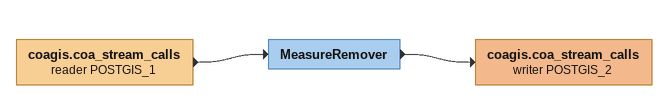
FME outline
coagis.coa_stream_calls (reader POSTGIS_1)
    -> MeasureRemover
MeasureRemover
    -> coagis.coa_stream_calls (writer POSTGIS_2)
coagis.coa_stream_calls (writer POSTGIS_2)
